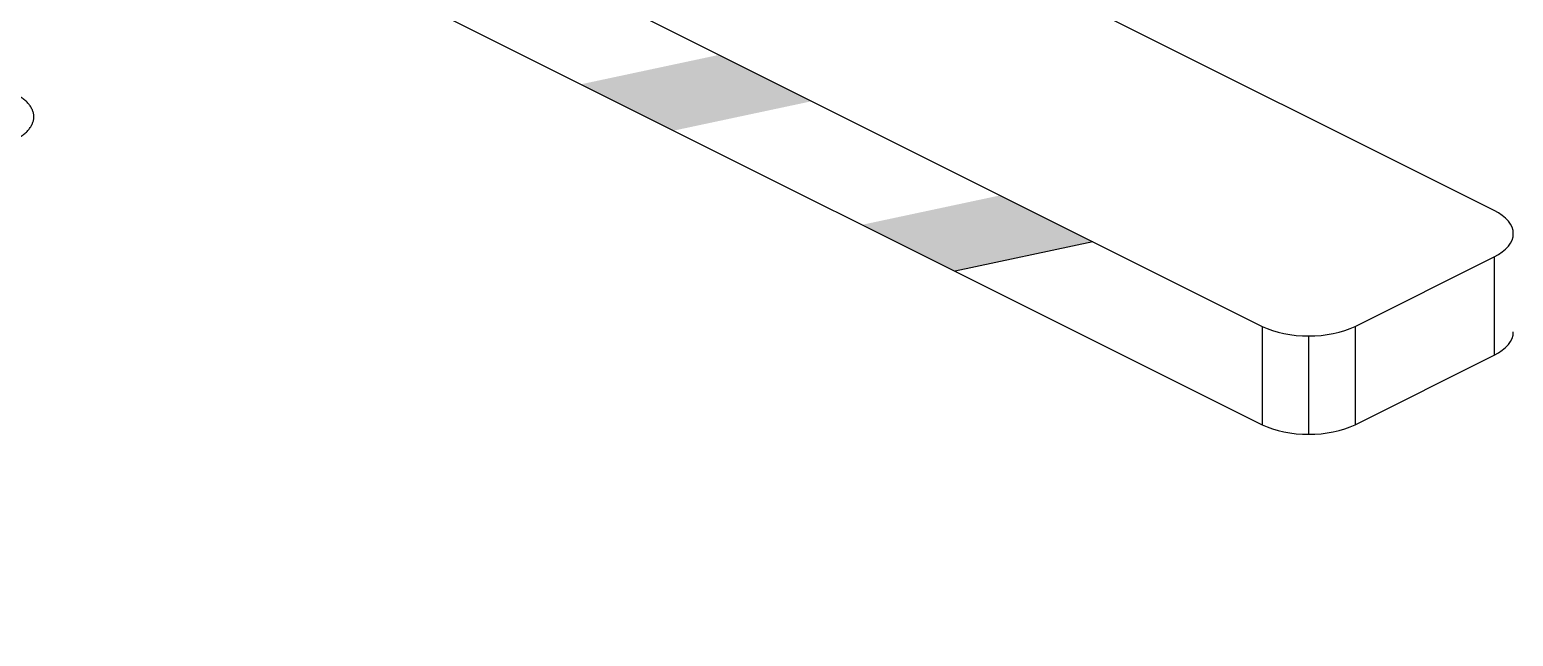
# Model space of a CAD drawing. Header units: millimetres. Extents: x 29838256 to 30236675, y -914750 to -833241.
# Drawn here: x 30127607 to 30129870, y -857594 to -856668 of the extents above; entities that cross this region are included whole.
import ezdxf

# ---------------------------------------------------------------- set-up
doc = ezdxf.new("R2010")
doc.units = ezdxf.units.MM
doc.header["$LTSCALE"] = 600
doc.header["$MEASUREMENT"] = 0
doc.linetypes.add('CENTER2', pattern=[1.125, 0.75, -0.125, 0.125, -0.125])
doc.layers.add('Parking-E', color=7, linetype='CONTINUOUS')
doc.layers.add('Parking-S', color=3, linetype='CONTINUOUS')

msp = doc.modelspace()

# ---------------------------------------------------------------- hatches: boundary and pattern name
at = {"layer": 'Parking-E', "ltscale": 2}
for points in [[(30128658.22444405, -856706.587224659), (30128447.81839262, -856751.4091405558), (30128589.26326377, -856822.1315761318), (30128799.66931545, -856777.3096603686)], [(30129086.99001217, -856920.9700087192), (30128876.58396075, -856965.7919246164), (30129018.02883189, -857036.5143601923), (30129228.43488357, -856991.6924444293)]]:
    msp.add_hatch(color=3, dxfattribs=at).paths.add_polyline_path(points)

# ---------------------------------------------------------------- linework, layer by layer
at = {"layer": 'Parking-E', "extrusion": (0, -0.8660254037844386, 0.5000000000000002)}
for p, q in [((30129840.28044019, -856944.0030442127, -8892.648428551256), (30128213.664419, -856130.695033617, -7483.957631996804)), ((30127860.05224048, -856307.5011228771, -7790.1947616826), (30129486.66826167, -857120.8091334724, -9198.885558236916)), ((30127860.05224048, -856457.526064482, -7790.1947616826), (30129486.66826167, -857270.8340750774, -9198.885558236909)), ((30129628.11313308, -857120.8091334726, -9198.885558236881), (30129840.28044019, -857014.7254799166, -9015.143280425405)), ((30129628.11313308, -857270.8340750777, -9198.885558236881), (30129840.28044019, -857164.7504215215, -9015.143280425507))]:
    msp.add_line(p, q, dxfattribs=at)
at = {"layer": 'Parking-E', "color": 3, "ltscale": 2}
msp.add_line((30129228.43488332, -856991.6924442954, -8975.24889247685), (30129018.02883189, -857036.5143601923, -8793.031906834663), dxfattribs=at)
at = {"layer": 'Parking-E'}
for p, q in [((30129840.28044019, -857014.7254799166, -9015.143280425356), (30129840.28044019, -857164.7504215215, -9015.143280425355)), ((30129486.66826167, -857120.8091334726, -9198.885558236869), (30129486.66826167, -857270.8340750777, -9198.885558236865)), ((30129557.39069737, -857135.456229489, -9224.25507272047), (30129557.39069737, -857285.4811710938, -9224.255072720469)), ((30129628.11313308, -857120.8091334726, -9198.885558236863), (30129628.11313308, -857270.8340750777, -9198.885558236861))]:
    msp.add_line(p, q, dxfattribs=at)
at = {"layer": 'Parking-E', "extrusion": (0, -0.8660254037844387, 0.5000000000000002)}
for centre, start, end in [((30129769.55800449, -436243.9834038595, 737688.9520427423), 314.9999999614113, 45.00000003858872), ((30129557.39069737, -436456.1507109717, 737688.9520427422), 225.0000000385887, 314.9999999614113), ((30129769.55800449, -436318.995874662, 737818.8774533733), 314.9999999614113, 0), ((30129557.39069737, -436531.1631817739, 737818.8774533732), 225.0000000385887, 314.9999999614113)]:
    msp.add_arc(centre, 100.0166277366123, start, end, dxfattribs=at)
at = {"layer": 'Parking-S', "color": 0, "linetype": 'CENTER2', "extrusion": (0, -0.8660254037844386, 0.5000000000000002), "elevation": 737818.8774533732}
msp.add_lwpolyline([(30127583.77994648, -435591.730109599), (30127230.16776796, -435238.1179310796, 0.4142135623730951), (30127088.72289656, -435238.1179310784), (30125603.55174676, -436723.2890808527, 0.4142135623730951), (30125603.55174676, -436864.7339522592), (30125957.16392528, -437218.3461307801, 0.4142135623730951), (30126098.60879668, -437218.3461307846), (30127583.77994648, -435733.1749810075, 0.4142135623730951)], format="xyb", close=True, dxfattribs=at)

doc.saveas('drawing.dxf')
